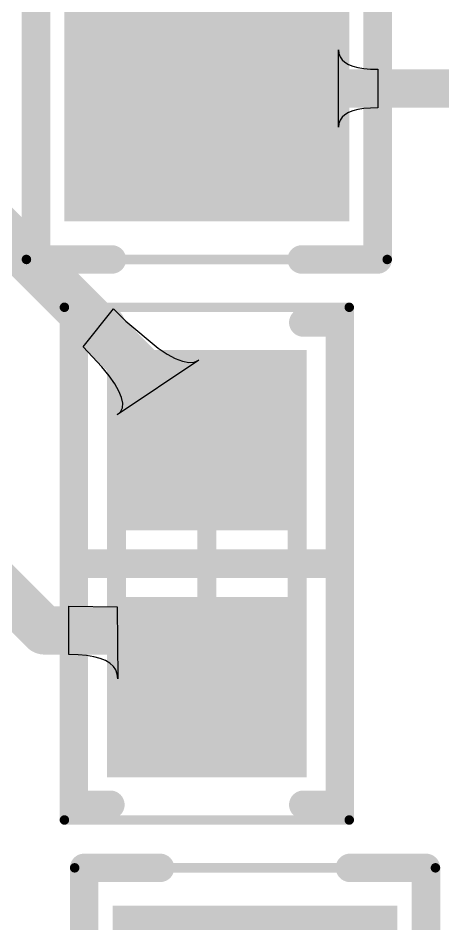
# Model space of a CAD drawing. Header units: inches. Extents: x -0.14 to 3.29, y -0.08 to 7.88.
# Drawn here: x 1.8076 to 1.8956, y 1.4763 to 1.6641 of the extents above; entities that cross this region are included whole.
import ezdxf

# ---------------------------------------------------------------- set-up
doc = ezdxf.new("R2010")
doc.units = ezdxf.units.IN
doc.header["$MEASUREMENT"] = 0
for name, color, linetype in [('Top 3D Body', 56, 'Continuous'), ('Top Courtyard', 56, 'Continuous'), ('Top Layer', 1, 'Continuous'), ('Top Overlay', 2, 'Continuous'), ('Top Paste', 8, 'Continuous'), ('Top Solder', 216, 'Continuous')]:
    doc.layers.add(name, color=color, linetype=linetype)

# ---------------------------------------------------------------- blocks, each defined once
blk = doc.blocks.new('RES_0603_1608_284')
at = {"layer": 'Top Layer'}
for points in [[(-0.04232, -0.0187), (-0.04232, 0.0187), (-0.00886, 0.0187), (-0.00886, -0.0187)], [(0.00886, -0.0187), (0.00886, 0.0187), (0.04232, 0.0187), (0.04232, -0.0187)]]:
    blk.add_hatch(color=1, dxfattribs=at).paths.add_polyline_path(points)
at = {"layer": 'Top Paste'}
for points in [[(-0.04232, -0.0187), (-0.04232, 0.0187), (-0.00886, 0.0187), (-0.00886, -0.0187)], [(0.00886, -0.0187), (0.00886, 0.0187), (0.04232, 0.0187), (0.04232, -0.0187)]]:
    blk.add_hatch(color=8, dxfattribs=at).paths.add_polyline_path(points)
at = {"layer": 'Top Solder'}
for points in [[(-0.04429, -0.02067), (-0.04429, 0.02067), (-0.00689, 0.02067), (-0.00689, -0.02067)], [(0.00689, -0.02067), (0.00689, 0.02067), (0.04429, 0.02067), (0.04429, -0.02067)]]:
    blk.add_hatch(color=216, dxfattribs=at).paths.add_polyline_path(points)
at = {"layer": 'Top 3D Body'}
for points in [[(-0.03445, 0.0187, 0.00394, 0.00394, 0), (-0.03445, -0.0187, 0.00394, 0.00394, 0)], [(-0.03445, 0.0187, 0.00394, 0.00394, 0), (0.03445, 0.0187, 0.00394, 0.00394, 0)], [(0.03445, 0.0187, 0.00394, 0.00394, 0), (0.03445, -0.0187, 0.00394, 0.00394, 0)], [(-0.03445, -0.0187, 0.00394, 0.00394, 0), (0.03445, -0.0187, 0.00394, 0.00394, 0)]]:
    blk.add_lwpolyline(points, format="xyseb", dxfattribs=at)
for points in [[(-0.03543, 0.0187, 0.00197, 0.00197, 1), (-0.03347, 0.0187, 0.00197, 0.00197, 1)], [(-0.03543, 0.0187, 0.00197, 0.00197, 1), (-0.03347, 0.0187, 0.00197, 0.00197, 1)], [(0.03346, 0.0187, 0.00197, 0.00197, 1), (0.03543, 0.0187, 0.00197, 0.00197, 1)], [(0.03346, 0.0187, 0.00197, 0.00197, 1), (0.03543, 0.0187, 0.00197, 0.00197, 1)], [(-0.03543, -0.0187, 0.00197, 0.00197, 1), (-0.03347, -0.0187, 0.00197, 0.00197, 1)], [(-0.03543, -0.0187, 0.00197, 0.00197, 1), (-0.03347, -0.0187, 0.00197, 0.00197, 1)], [(0.03346, -0.0187, 0.00197, 0.00197, 1), (0.03543, -0.0187, 0.00197, 0.00197, 1)], [(0.03346, -0.0187, 0.00197, 0.00197, 1), (0.03543, -0.0187, 0.00197, 0.00197, 1)]]:
    blk.add_lwpolyline(points, format="xyseb", close=True, dxfattribs=at)
at = {"layer": 'Top Courtyard'}
for points in [[(-0.05315, 0.02953, 0.00197, 0.00197, 0), (-0.05315, -0.02953, 0.00197, 0.00197, 0)], [(-0.05315, 0.02953, 0.00197, 0.00197, 0), (0.05315, 0.02953, 0.00197, 0.00197, 0)], [(0.05315, 0.02953, 0.00197, 0.00197, 0), (0.05315, -0.02953, 0.00197, 0.00197, 0)], [(0, 0.0187, 0.00394, 0.00394, 0), (0, -0.0187, 0.00394, 0.00394, 0)], [(-0.0187, 0, 0.00394, 0.00394, 0), (0.0187, 0, 0.00394, 0.00394, 0)], [(-0.05315, -0.02953, 0.00197, 0.00197, 0), (0.05315, -0.02953, 0.00197, 0.00197, 0)]]:
    blk.add_lwpolyline(points, format="xyseb", dxfattribs=at)
for points in [[(-0.05364, 0.02953, 0.000984, 0.000984, 1), (-0.05266, 0.02953, 0.000984, 0.000984, 1)], [(-0.05364, 0.02953, 0.000984, 0.000984, 1), (-0.05266, 0.02953, 0.000984, 0.000984, 1)], [(0.05266, 0.02953, 0.000984, 0.000984, 1), (0.05364, 0.02953, 0.000984, 0.000984, 1)], [(0.05266, 0.02953, 0.000984, 0.000984, 1), (0.05364, 0.02953, 0.000984, 0.000984, 1)], [(-0.00098, 0.0187, 0.00197, 0.00197, 1), (0.00098, 0.0187, 0.00197, 0.00197, 1)], [(-0.01969, 0, 0.00197, 0.00197, 1), (-0.01772, 0, 0.00197, 0.00197, 1)], [(0.01772, 0, 0.00197, 0.00197, 1), (0.01968, 0, 0.00197, 0.00197, 1)], [(-0.00098, -0.0187, 0.00197, 0.00197, 1), (0.00098, -0.0187, 0.00197, 0.00197, 1)], [(-0.05364, -0.02953, 0.000984, 0.000984, 1), (-0.05266, -0.02953, 0.000984, 0.000984, 1)], [(-0.05364, -0.02953, 0.000984, 0.000984, 1), (-0.05266, -0.02953, 0.000984, 0.000984, 1)], [(0.05266, -0.02953, 0.000984, 0.000984, 1), (0.05364, -0.02953, 0.000984, 0.000984, 1)], [(0.05266, -0.02953, 0.000984, 0.000984, 1), (0.05364, -0.02953, 0.000984, 0.000984, 1)]]:
    blk.add_lwpolyline(points, format="xyseb", close=True, dxfattribs=at)
at = {"layer": 'Top Overlay'}
for points in [[(-0.05, 0.02756, 0.00591, 0.00591, 0), (-0.05, 0.02, 0.00591, 0.00591, 0)], [(-0.05, 0.02756, 0.00591, 0.00591, 0), (0.05, 0.02756, 0.00591, 0.00591, 0)], [(0, 0.02756, 0.00591, 0.00591, 0), (0, -0.02756, 0.00591, 0.00591, 0)], [(0.05, 0.02756, 0.00591, 0.00591, 0), (0.05, 0.02, 0.00591, 0.00591, 0)], [(-0.05, -0.02, 0.00591, 0.00591, 0), (-0.05, -0.02756, 0.00591, 0.00591, 0)], [(0.05, -0.02, 0.00591, 0.00591, 0), (0.05, -0.02756, 0.00591, 0.00591, 0)], [(-0.05, -0.02756, 0.00591, 0.00591, 0), (0.05, -0.02756, 0.00591, 0.00591, 0)]]:
    blk.add_lwpolyline(points, format="xyseb", dxfattribs=at)
for points in [[(-0.05148, 0.02756, 0.00295, 0.00295, 1), (-0.04852, 0.02756, 0.00295, 0.00295, 1)], [(-0.05148, 0.02756, 0.00295, 0.00295, 1), (-0.04852, 0.02756, 0.00295, 0.00295, 1)], [(-0.00148, 0.02756, 0.00295, 0.00295, 1), (0.00148, 0.02756, 0.00295, 0.00295, 1)], [(0.04852, 0.02756, 0.00295, 0.00295, 1), (0.05148, 0.02756, 0.00295, 0.00295, 1)], [(0.04852, 0.02756, 0.00295, 0.00295, 1), (0.05148, 0.02756, 0.00295, 0.00295, 1)], [(-0.05148, 0.02, 0.00295, 0.00295, 1), (-0.04852, 0.02, 0.00295, 0.00295, 1)], [(0.04852, 0.02, 0.00295, 0.00295, 1), (0.05148, 0.02, 0.00295, 0.00295, 1)], [(-0.05148, -0.02, 0.00295, 0.00295, 1), (-0.04852, -0.02, 0.00295, 0.00295, 1)], [(0.04852, -0.02, 0.00295, 0.00295, 1), (0.05148, -0.02, 0.00295, 0.00295, 1)], [(-0.05148, -0.02756, 0.00295, 0.00295, 1), (-0.04852, -0.02756, 0.00295, 0.00295, 1)], [(-0.05148, -0.02756, 0.00295, 0.00295, 1), (-0.04852, -0.02756, 0.00295, 0.00295, 1)], [(-0.00148, -0.02756, 0.00295, 0.00295, 1), (0.00148, -0.02756, 0.00295, 0.00295, 1)], [(0.04852, -0.02756, 0.00295, 0.00295, 1), (0.05148, -0.02756, 0.00295, 0.00295, 1)], [(0.04852, -0.02756, 0.00295, 0.00295, 1), (0.05148, -0.02756, 0.00295, 0.00295, 1)]]:
    blk.add_lwpolyline(points, format="xyseb", close=True, dxfattribs=at)
blk = doc.blocks.new('CAP_0805_2012_454')
at = {"layer": 'Top Layer'}
for points in [[(-0.05709, -0.02756), (-0.05709, 0.02756), (-0.00591, 0.02756), (-0.00591, -0.02756)], [(0.00591, -0.02756), (0.00591, 0.02756), (0.05709, 0.02756), (0.05709, -0.02756)]]:
    blk.add_hatch(color=1, dxfattribs=at).paths.add_polyline_path(points)
at = {"layer": 'Top Paste'}
for points in [[(-0.05709, -0.02756), (-0.05709, 0.02756), (-0.00591, 0.02756), (-0.00591, -0.02756)], [(0.00591, -0.02756), (0.00591, 0.02756), (0.05709, 0.02756), (0.05709, -0.02756)]]:
    blk.add_hatch(color=8, dxfattribs=at).paths.add_polyline_path(points)
at = {"layer": 'Top Solder'}
for points in [[(-0.05905, -0.02953), (-0.05905, 0.02953), (-0.00394, 0.02953), (-0.00394, -0.02953)], [(0.00394, -0.02953), (0.00394, 0.02953), (0.05906, 0.02953), (0.05906, -0.02953)]]:
    blk.add_hatch(color=216, dxfattribs=at).paths.add_polyline_path(points)
at = {"layer": 'Top 3D Body'}
for points in [[(-0.04331, 0.02756, 0.00394, 0.00394, 0), (-0.04331, -0.02756, 0.00394, 0.00394, 0)], [(-0.04331, 0.02756, 0.00394, 0.00394, 0), (0.04331, 0.02756, 0.00394, 0.00394, 0)], [(0.04331, 0.02756, 0.00394, 0.00394, 0), (0.04331, -0.02756, 0.00394, 0.00394, 0)], [(-0.04331, -0.02756, 0.00394, 0.00394, 0), (0.04331, -0.02756, 0.00394, 0.00394, 0)]]:
    blk.add_lwpolyline(points, format="xyseb", dxfattribs=at)
for points in [[(-0.04429, 0.02756, 0.00197, 0.00197, 1), (-0.04232, 0.02756, 0.00197, 0.00197, 1)], [(-0.04429, 0.02756, 0.00197, 0.00197, 1), (-0.04232, 0.02756, 0.00197, 0.00197, 1)], [(0.04232, 0.02756, 0.00197, 0.00197, 1), (0.04429, 0.02756, 0.00197, 0.00197, 1)], [(0.04232, 0.02756, 0.00197, 0.00197, 1), (0.04429, 0.02756, 0.00197, 0.00197, 1)], [(-0.04429, -0.02756, 0.00197, 0.00197, 1), (-0.04232, -0.02756, 0.00197, 0.00197, 1)], [(-0.04429, -0.02756, 0.00197, 0.00197, 1), (-0.04232, -0.02756, 0.00197, 0.00197, 1)], [(0.04232, -0.02756, 0.00197, 0.00197, 1), (0.04429, -0.02756, 0.00197, 0.00197, 1)], [(0.04232, -0.02756, 0.00197, 0.00197, 1), (0.04429, -0.02756, 0.00197, 0.00197, 1)]]:
    blk.add_lwpolyline(points, format="xyseb", close=True, dxfattribs=at)
at = {"layer": 'Top Courtyard'}
for points in [[(-0.06693, 0.0374, 0.00197, 0.00197, 0), (-0.06693, -0.0374, 0.00197, 0.00197, 0)], [(-0.06693, 0.0374, 0.00197, 0.00197, 0), (0.06693, 0.0374, 0.00197, 0.00197, 0)], [(0.06693, 0.0374, 0.00197, 0.00197, 0), (0.06693, -0.0374, 0.00197, 0.00197, 0)], [(0, 0.01969, 0.00394, 0.00394, 0), (0, -0.01968, 0.00394, 0.00394, 0)], [(-0.01969, 0, 0.00394, 0.00394, 0), (0.01968, 0, 0.00394, 0.00394, 0)], [(-0.06693, -0.0374, 0.00197, 0.00197, 0), (0.06693, -0.0374, 0.00197, 0.00197, 0)]]:
    blk.add_lwpolyline(points, format="xyseb", dxfattribs=at)
for points in [[(-0.06742, 0.0374, 0.000984, 0.000984, 1), (-0.06644, 0.0374, 0.000984, 0.000984, 1)], [(-0.06742, 0.0374, 0.000984, 0.000984, 1), (-0.06644, 0.0374, 0.000984, 0.000984, 1)], [(0.06644, 0.0374, 0.000984, 0.000984, 1), (0.06742, 0.0374, 0.000984, 0.000984, 1)], [(0.06644, 0.0374, 0.000984, 0.000984, 1), (0.06742, 0.0374, 0.000984, 0.000984, 1)], [(-0.00098, 0.01969, 0.00197, 0.00197, 1), (0.00098, 0.01969, 0.00197, 0.00197, 1)], [(-0.02067, 0, 0.00197, 0.00197, 1), (-0.0187, 0, 0.00197, 0.00197, 1)], [(0.0187, 0, 0.00197, 0.00197, 1), (0.02067, 0, 0.00197, 0.00197, 1)], [(-0.00098, -0.01968, 0.00197, 0.00197, 1), (0.00098, -0.01968, 0.00197, 0.00197, 1)], [(-0.06742, -0.0374, 0.000984, 0.000984, 1), (-0.06644, -0.0374, 0.000984, 0.000984, 1)], [(-0.06742, -0.0374, 0.000984, 0.000984, 1), (-0.06644, -0.0374, 0.000984, 0.000984, 1)], [(0.06644, -0.0374, 0.000984, 0.000984, 1), (0.06742, -0.0374, 0.000984, 0.000984, 1)], [(0.06644, -0.0374, 0.000984, 0.000984, 1), (0.06742, -0.0374, 0.000984, 0.000984, 1)]]:
    blk.add_lwpolyline(points, format="xyseb", close=True, dxfattribs=at)
at = {"layer": 'Top Overlay'}
for points in [[(-0.06693, 0.03543, 0.00591, 0.00591, 0), (0.06693, 0.03543, 0.00591, 0.00591, 0)], [(-0.06693, 0.03543, 0.00591, 0.00591, 0), (-0.06693, 0.01969, 0.00591, 0.00591, 0)], [(0, 0.03543, 0.00591, 0.00591, 0), (0, -0.03543, 0.00591, 0.00591, 0)], [(0.06693, 0.03543, 0.00591, 0.00591, 0), (0.06693, 0.01969, 0.00591, 0.00591, 0)], [(-0.06693, -0.01968, 0.00591, 0.00591, 0), (-0.06693, -0.03543, 0.00591, 0.00591, 0)], [(0.06693, -0.01968, 0.00591, 0.00591, 0), (0.06693, -0.03543, 0.00591, 0.00591, 0)], [(-0.06693, -0.03543, 0.00591, 0.00591, 0), (0.06693, -0.03543, 0.00591, 0.00591, 0)]]:
    blk.add_lwpolyline(points, format="xyseb", dxfattribs=at)
for points in [[(-0.06841, 0.03543, 0.00295, 0.00295, 1), (-0.06545, 0.03543, 0.00295, 0.00295, 1)], [(-0.06841, 0.03543, 0.00295, 0.00295, 1), (-0.06545, 0.03543, 0.00295, 0.00295, 1)], [(-0.00148, 0.03543, 0.00295, 0.00295, 1), (0.00148, 0.03543, 0.00295, 0.00295, 1)], [(0.06545, 0.03543, 0.00295, 0.00295, 1), (0.0684, 0.03543, 0.00295, 0.00295, 1)], [(0.06545, 0.03543, 0.00295, 0.00295, 1), (0.0684, 0.03543, 0.00295, 0.00295, 1)], [(-0.06841, 0.01969, 0.00295, 0.00295, 1), (-0.06545, 0.01969, 0.00295, 0.00295, 1)], [(0.06545, 0.01969, 0.00295, 0.00295, 1), (0.0684, 0.01969, 0.00295, 0.00295, 1)], [(-0.06841, -0.01968, 0.00295, 0.00295, 1), (-0.06545, -0.01968, 0.00295, 0.00295, 1)], [(0.06545, -0.01968, 0.00295, 0.00295, 1), (0.0684, -0.01968, 0.00295, 0.00295, 1)], [(-0.06841, -0.03543, 0.00295, 0.00295, 1), (-0.06545, -0.03543, 0.00295, 0.00295, 1)], [(-0.06841, -0.03543, 0.00295, 0.00295, 1), (-0.06545, -0.03543, 0.00295, 0.00295, 1)], [(-0.00148, -0.03543, 0.00295, 0.00295, 1), (0.00148, -0.03543, 0.00295, 0.00295, 1)], [(0.06545, -0.03543, 0.00295, 0.00295, 1), (0.0684, -0.03543, 0.00295, 0.00295, 1)], [(0.06545, -0.03543, 0.00295, 0.00295, 1), (0.0684, -0.03543, 0.00295, 0.00295, 1)]]:
    blk.add_lwpolyline(points, format="xyseb", close=True, dxfattribs=at)
blk = doc.blocks.new('CAP_0805_2012_458')
at = {"layer": 'Top Layer'}
for points in [[(-0.05709, -0.02756), (-0.05709, 0.02756), (-0.00591, 0.02756), (-0.00591, -0.02756)], [(0.00591, -0.02756), (0.00591, 0.02756), (0.05709, 0.02756), (0.05709, -0.02756)]]:
    blk.add_hatch(color=1, dxfattribs=at).paths.add_polyline_path(points)
at = {"layer": 'Top Paste'}
for points in [[(-0.05709, -0.02756), (-0.05709, 0.02756), (-0.00591, 0.02756), (-0.00591, -0.02756)], [(0.00591, -0.02756), (0.00591, 0.02756), (0.05709, 0.02756), (0.05709, -0.02756)]]:
    blk.add_hatch(color=8, dxfattribs=at).paths.add_polyline_path(points)
at = {"layer": 'Top Solder'}
for points in [[(-0.05906, -0.02953), (-0.05906, 0.02953), (-0.00394, 0.02953), (-0.00394, -0.02953)], [(0.00394, -0.02953), (0.00394, 0.02953), (0.05905, 0.02953), (0.05905, -0.02953)]]:
    blk.add_hatch(color=216, dxfattribs=at).paths.add_polyline_path(points)
at = {"layer": 'Top 3D Body'}
for points in [[(-0.04331, -0.02756, 0.00394, 0.00394, 0), (-0.04331, 0.02756, 0.00394, 0.00394, 0)], [(0.04331, 0.02756, 0.00394, 0.00394, 0), (-0.04331, 0.02756, 0.00394, 0.00394, 0)], [(0.04331, -0.02756, 0.00394, 0.00394, 0), (0.04331, 0.02756, 0.00394, 0.00394, 0)], [(0.04331, -0.02756, 0.00394, 0.00394, 0), (-0.04331, -0.02756, 0.00394, 0.00394, 0)]]:
    blk.add_lwpolyline(points, format="xyseb", dxfattribs=at)
for points in [[(-0.04429, 0.02756, 0.00197, 0.00197, 1), (-0.04232, 0.02756, 0.00197, 0.00197, 1)], [(-0.04429, 0.02756, 0.00197, 0.00197, 1), (-0.04232, 0.02756, 0.00197, 0.00197, 1)], [(0.04232, 0.02756, 0.00197, 0.00197, 1), (0.04429, 0.02756, 0.00197, 0.00197, 1)], [(0.04232, 0.02756, 0.00197, 0.00197, 1), (0.04429, 0.02756, 0.00197, 0.00197, 1)], [(-0.04429, -0.02756, 0.00197, 0.00197, 1), (-0.04232, -0.02756, 0.00197, 0.00197, 1)], [(-0.04429, -0.02756, 0.00197, 0.00197, 1), (-0.04232, -0.02756, 0.00197, 0.00197, 1)], [(0.04232, -0.02756, 0.00197, 0.00197, 1), (0.04429, -0.02756, 0.00197, 0.00197, 1)], [(0.04232, -0.02756, 0.00197, 0.00197, 1), (0.04429, -0.02756, 0.00197, 0.00197, 1)]]:
    blk.add_lwpolyline(points, format="xyseb", close=True, dxfattribs=at)
at = {"layer": 'Top Courtyard'}
for points in [[(-0.06693, -0.0374, 0.00197, 0.00197, 0), (-0.06693, 0.0374, 0.00197, 0.00197, 0)], [(0.06693, 0.0374, 0.00197, 0.00197, 0), (-0.06693, 0.0374, 0.00197, 0.00197, 0)], [(0.06693, -0.0374, 0.00197, 0.00197, 0), (0.06693, 0.0374, 0.00197, 0.00197, 0)], [(0, -0.01969, 0.00394, 0.00394, 0), (0, 0.01968, 0.00394, 0.00394, 0)], [(0.01969, 0, 0.00394, 0.00394, 0), (-0.01968, 0, 0.00394, 0.00394, 0)], [(0.06693, -0.0374, 0.00197, 0.00197, 0), (-0.06693, -0.0374, 0.00197, 0.00197, 0)]]:
    blk.add_lwpolyline(points, format="xyseb", dxfattribs=at)
for points in [[(-0.06742, 0.0374, 0.000984, 0.000984, 1), (-0.06644, 0.0374, 0.000984, 0.000984, 1)], [(-0.06742, 0.0374, 0.000984, 0.000984, 1), (-0.06644, 0.0374, 0.000984, 0.000984, 1)], [(0.06644, 0.0374, 0.000984, 0.000984, 1), (0.06742, 0.0374, 0.000984, 0.000984, 1)], [(0.06644, 0.0374, 0.000984, 0.000984, 1), (0.06742, 0.0374, 0.000984, 0.000984, 1)], [(-0.00098, 0.01968, 0.00197, 0.00197, 1), (0.00098, 0.01968, 0.00197, 0.00197, 1)], [(-0.02067, 0, 0.00197, 0.00197, 1), (-0.0187, 0, 0.00197, 0.00197, 1)], [(0.0187, 0, 0.00197, 0.00197, 1), (0.02067, 0, 0.00197, 0.00197, 1)], [(-0.00098, -0.01969, 0.00197, 0.00197, 1), (0.00098, -0.01969, 0.00197, 0.00197, 1)], [(-0.06742, -0.0374, 0.000984, 0.000984, 1), (-0.06644, -0.0374, 0.000984, 0.000984, 1)], [(-0.06742, -0.0374, 0.000984, 0.000984, 1), (-0.06644, -0.0374, 0.000984, 0.000984, 1)], [(0.06644, -0.0374, 0.000984, 0.000984, 1), (0.06742, -0.0374, 0.000984, 0.000984, 1)], [(0.06644, -0.0374, 0.000984, 0.000984, 1), (0.06742, -0.0374, 0.000984, 0.000984, 1)]]:
    blk.add_lwpolyline(points, format="xyseb", close=True, dxfattribs=at)
at = {"layer": 'Top Overlay'}
for points in [[(0.06693, 0.03543, 0.00591, 0.00591, 0), (-0.06693, 0.03543, 0.00591, 0.00591, 0)], [(-0.06693, 0.01968, 0.00591, 0.00591, 0), (-0.06693, 0.03543, 0.00591, 0.00591, 0)], [(0, -0.03543, 0.00591, 0.00591, 0), (0, 0.03543, 0.00591, 0.00591, 0)], [(0.06693, 0.01968, 0.00591, 0.00591, 0), (0.06693, 0.03543, 0.00591, 0.00591, 0)], [(-0.06693, -0.03543, 0.00591, 0.00591, 0), (-0.06693, -0.01969, 0.00591, 0.00591, 0)], [(0.06693, -0.03543, 0.00591, 0.00591, 0), (0.06693, -0.01969, 0.00591, 0.00591, 0)], [(0.06693, -0.03543, 0.00591, 0.00591, 0), (-0.06693, -0.03543, 0.00591, 0.00591, 0)]]:
    blk.add_lwpolyline(points, format="xyseb", dxfattribs=at)
for points in [[(-0.0684, 0.03543, 0.00295, 0.00295, 1), (-0.06545, 0.03543, 0.00295, 0.00295, 1)], [(-0.0684, 0.03543, 0.00295, 0.00295, 1), (-0.06545, 0.03543, 0.00295, 0.00295, 1)], [(-0.00148, 0.03543, 0.00295, 0.00295, 1), (0.00148, 0.03543, 0.00295, 0.00295, 1)], [(0.06545, 0.03543, 0.00295, 0.00295, 1), (0.06841, 0.03543, 0.00295, 0.00295, 1)], [(0.06545, 0.03543, 0.00295, 0.00295, 1), (0.06841, 0.03543, 0.00295, 0.00295, 1)], [(-0.0684, 0.01968, 0.00295, 0.00295, 1), (-0.06545, 0.01968, 0.00295, 0.00295, 1)], [(0.06545, 0.01968, 0.00295, 0.00295, 1), (0.06841, 0.01968, 0.00295, 0.00295, 1)], [(-0.0684, -0.01969, 0.00295, 0.00295, 1), (-0.06545, -0.01969, 0.00295, 0.00295, 1)], [(0.06545, -0.01969, 0.00295, 0.00295, 1), (0.06841, -0.01969, 0.00295, 0.00295, 1)], [(-0.0684, -0.03543, 0.00295, 0.00295, 1), (-0.06545, -0.03543, 0.00295, 0.00295, 1)], [(-0.0684, -0.03543, 0.00295, 0.00295, 1), (-0.06545, -0.03543, 0.00295, 0.00295, 1)], [(-0.00148, -0.03543, 0.00295, 0.00295, 1), (0.00148, -0.03543, 0.00295, 0.00295, 1)], [(0.06545, -0.03543, 0.00295, 0.00295, 1), (0.06841, -0.03543, 0.00295, 0.00295, 1)], [(0.06545, -0.03543, 0.00295, 0.00295, 1), (0.06841, -0.03543, 0.00295, 0.00295, 1)]]:
    blk.add_lwpolyline(points, format="xyseb", close=True, dxfattribs=at)

msp = doc.modelspace()

# ---------------------------------------------------------------- linework, layer by layer
at = {"layer": 'Top Layer'}
for p, q in [((1.87401, 1.64153), (1.87401, 1.65753)), ((1.87401, 1.65753), (1.87409, 1.65677)), ((1.87409, 1.65677), (1.87434, 1.65609)), ((1.87434, 1.65609), (1.87474, 1.65549)), ((1.87474, 1.65549), (1.87531, 1.65497)), ((1.87531, 1.65497), (1.87604, 1.65453)), ((1.87604, 1.65453), (1.87694, 1.65417)), ((1.87694, 1.65417), (1.87799, 1.65389)), ((1.87799, 1.65389), (1.87921, 1.65369)), ((1.87921, 1.65369), (1.88059, 1.65357)), ((1.88059, 1.65357), (1.88213, 1.65353)), ((1.88213, 1.65353), (1.88213, 1.64553)), ((1.87799, 1.64517), (1.87694, 1.64489)), ((1.87921, 1.64537), (1.87799, 1.64517)), ((1.88059, 1.64549), (1.87921, 1.64537)), ((1.88213, 1.64553), (1.88059, 1.64549)), ((1.87474, 1.64357), (1.87434, 1.64297)), ((1.87531, 1.64409), (1.87474, 1.64357)), ((1.87604, 1.64453), (1.87531, 1.64409)), ((1.87694, 1.64489), (1.87604, 1.64453)), ((1.87409, 1.64229), (1.87401, 1.64153)), ((1.87434, 1.64297), (1.87409, 1.64229)), ((1.82104, 1.59598), (1.82733, 1.60383)), ((1.82733, 1.60383), (1.82993, 1.60131)), ((1.82993, 1.60131), (1.83662, 1.59568)), ((1.82494, 1.5918), (1.82104, 1.59598)), ((1.83662, 1.59568), (1.83848, 1.59445)), ((1.83848, 1.59445), (1.84015, 1.59356)), ((1.84501, 1.59323), (1.82811, 1.58184)), ((1.84015, 1.59356), (1.84164, 1.59299)), ((1.84164, 1.59299), (1.84295, 1.59274)), ((1.84295, 1.59274), (1.84407, 1.59282)), ((1.84407, 1.59282), (1.84501, 1.59323)), ((1.82642, 1.58996), (1.82494, 1.5918)), ((1.8276, 1.5883), (1.82642, 1.58996)), ((1.82846, 1.5868), (1.8276, 1.5883)), ((1.82901, 1.58547), (1.82846, 1.5868)), ((1.82925, 1.58431), (1.82901, 1.58547)), ((1.8288, 1.58249), (1.82918, 1.58332)), ((1.82918, 1.58332), (1.82925, 1.58431)), ((1.82811, 1.58184), (1.8288, 1.58249)), ((1.81811, 1.53217), (1.81811, 1.54217)), ((1.81811, 1.54217), (1.82811, 1.54205)), ((1.82811, 1.54205), (1.82823, 1.52717)), ((1.82003, 1.53212), (1.81811, 1.53217)), ((1.82174, 1.53197), (1.82003, 1.53212)), ((1.82326, 1.53172), (1.82174, 1.53197)), ((1.82457, 1.53137), (1.82326, 1.53172)), ((1.82568, 1.53092), (1.82457, 1.53137)), ((1.82659, 1.53037), (1.82568, 1.53092)), ((1.82731, 1.52972), (1.82659, 1.53037)), ((1.82782, 1.52897), (1.82731, 1.52972)), ((1.82812, 1.52812), (1.82782, 1.52897)), ((1.82823, 1.52717), (1.82812, 1.52812))]:
    msp.add_line(p, q, dxfattribs=at)
for points in [[(1.76866, 1.65543, 0.01, 0.01, 0), (1.83299, 1.5911, 0.01, 0.01, 0)], [(1.84669, 1.64953, 0.008, 0.008, 0), (1.92079, 1.64953, 0.008, 0.008, 0)], [(1.83299, 1.58835, 0.01, 0.01, 0), (1.83299, 1.5911, 0.01, 0.01, 0)], [(1.83299, 1.58835, 0.01, 0.01, 0), (1.84472, 1.57661, 0.01, 0.01, 0)], [(1.84472, 1.57661, 0.01, 0.01, 0), (1.84669, 1.57661, 0.01, 0.01, 0)], [(1.79499, 1.55517, 0.01, 0.01, 0), (1.81299, 1.53717, 0.01, 0.01, 0)], [(1.81299, 1.53717, 0.01, 0.01, 0), (1.83496, 1.53717, 0.01, 0.01, 0)], [(1.83496, 1.53717, 0.01, 0.01, 0), (1.84669, 1.52543, 0.01, 0.01, 0)]]:
    msp.add_lwpolyline(points, format="xyseb", dxfattribs=at)
for points in [[(1.84469, 1.64953, 0.004, 0.004, 1), (1.84869, 1.64953, 0.004, 0.004, 1)], [(1.83049, 1.5911, 0.005, 0.005, 1), (1.83549, 1.5911, 0.005, 0.005, 1)], [(1.83049, 1.5911, 0.005, 0.005, 1), (1.83549, 1.5911, 0.005, 0.005, 1)], [(1.83049, 1.58835, 0.005, 0.005, 1), (1.83549, 1.58835, 0.005, 0.005, 1)], [(1.83049, 1.58835, 0.005, 0.005, 1), (1.83549, 1.58835, 0.005, 0.005, 1)], [(1.84222, 1.57661, 0.005, 0.005, 1), (1.84722, 1.57661, 0.005, 0.005, 1)], [(1.84222, 1.57661, 0.005, 0.005, 1), (1.84722, 1.57661, 0.005, 0.005, 1)], [(1.84419, 1.57661, 0.005, 0.005, 1), (1.84919, 1.57661, 0.005, 0.005, 1)], [(1.81049, 1.53717, 0.005, 0.005, 1), (1.81549, 1.53717, 0.005, 0.005, 1)], [(1.81049, 1.53717, 0.005, 0.005, 1), (1.81549, 1.53717, 0.005, 0.005, 1)], [(1.83246, 1.53717, 0.005, 0.005, 1), (1.83746, 1.53717, 0.005, 0.005, 1)], [(1.83246, 1.53717, 0.005, 0.005, 1), (1.83746, 1.53717, 0.005, 0.005, 1)], [(1.84419, 1.52543, 0.005, 0.005, 1), (1.84919, 1.52543, 0.005, 0.005, 1)]]:
    msp.add_lwpolyline(points, format="xyseb", close=True, dxfattribs=at)

# ---------------------------------------------------------------- block references
for name, p, rotation in [('CAP_0805_2012_458', (1.84669, 1.68102), 270), ('RES_0603_1608_284', (1.84669, 1.55102), 90), ('CAP_0805_2012_454', (1.85669, 1.42102), 90)]:
    msp.add_blockref(name, p, dxfattribs=dict(rotation=rotation))

doc.saveas('drawing.dxf')
